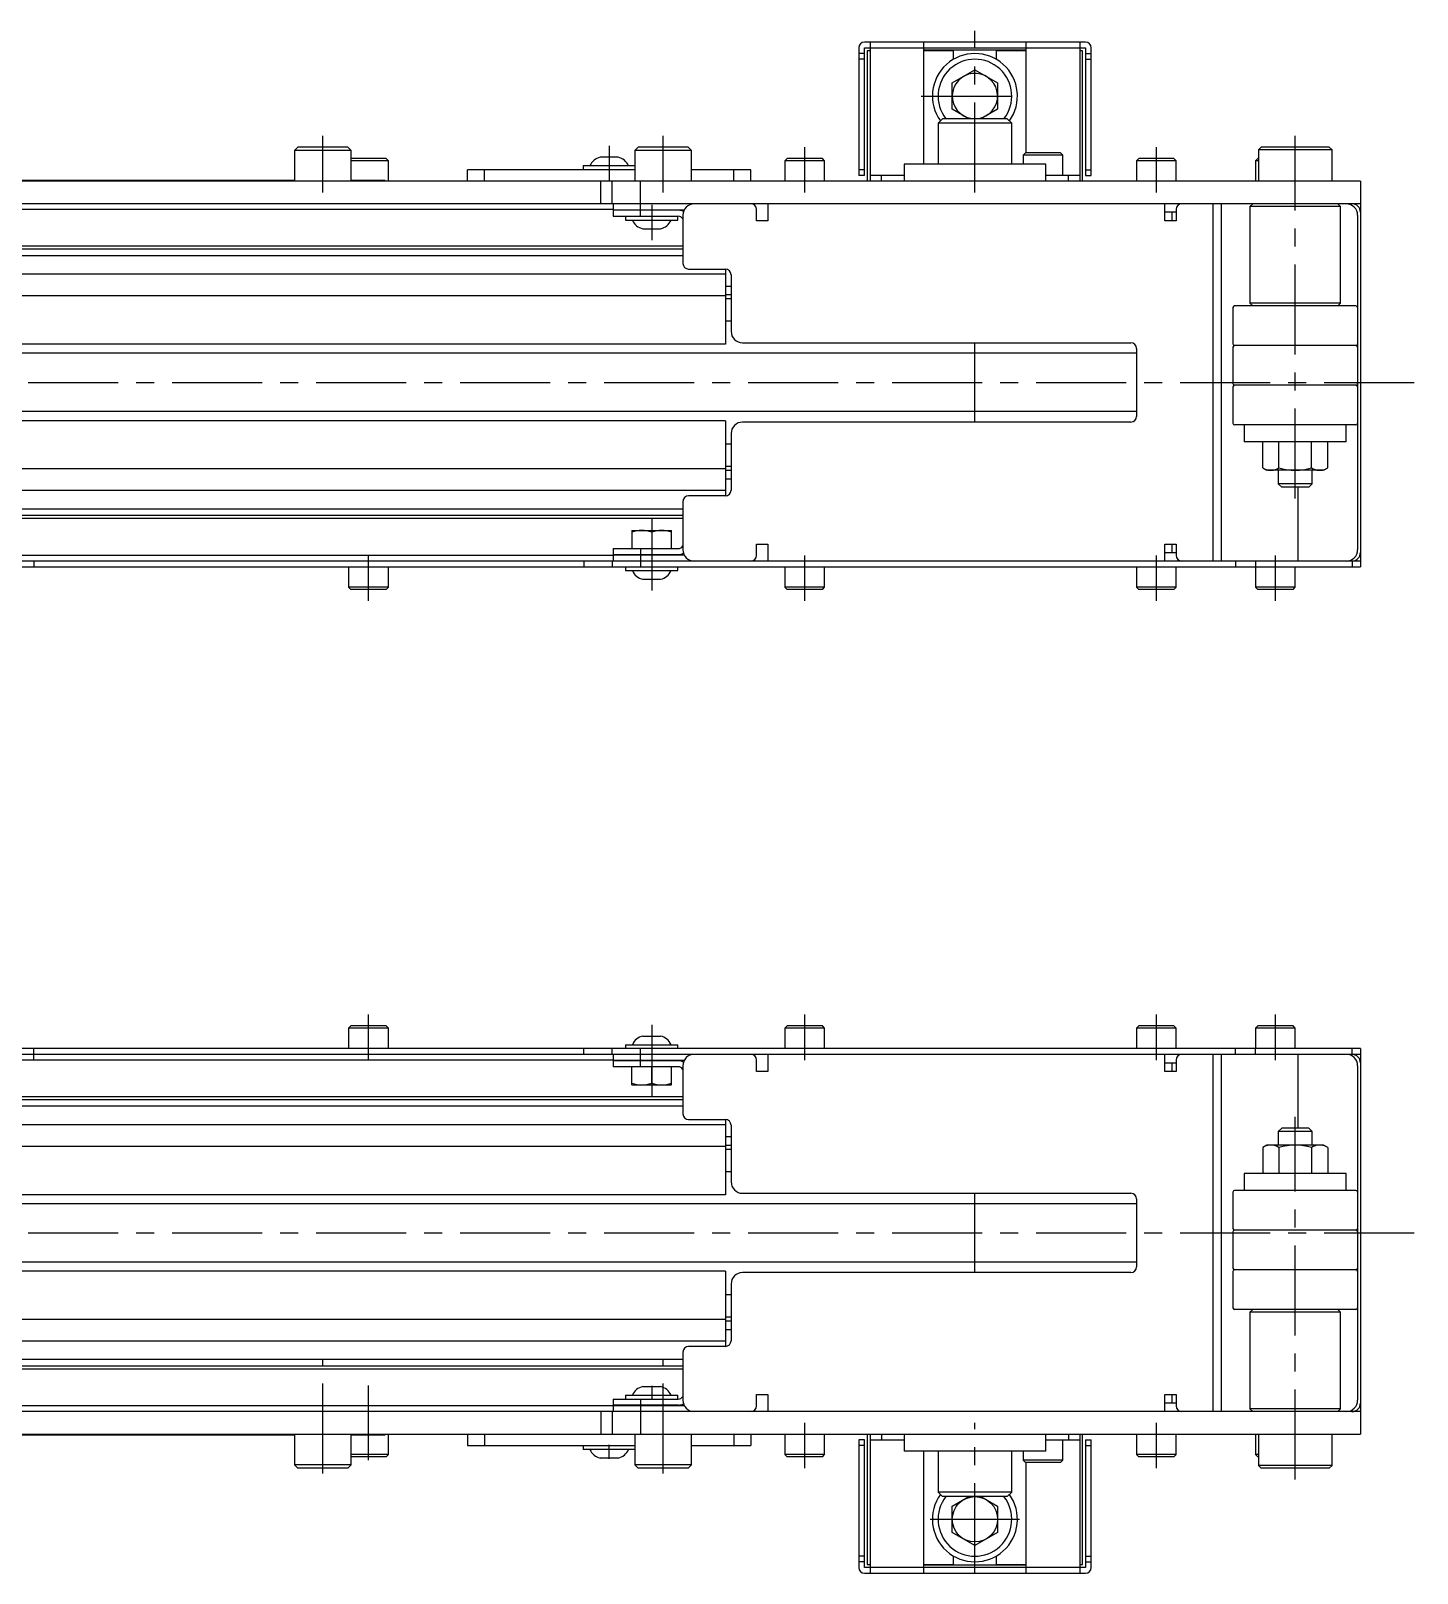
# Model space of a CAD drawing. Extents: x 0 to 4468, y -8 to 816.
# Drawn here: x 3685.9 to 3930.4, y 533 to 805 of the extents above; entities that cross this region are included whole.
import ezdxf

# ---------------------------------------------------------------- set-up
doc = ezdxf.new("R2010")
doc.units = 0
doc.header["$LTSCALE"] = 0.5
doc.linetypes.add('CENTER', pattern=[50.8, 31.75, -6.35, 6.35, -6.35])
doc.linetypes.add('DASHED', pattern=[19.05, 12.7, -6.35])
for name, color, linetype in [('MSM_CENTER', 1, 'CENTER'), ('MSM_CONTINUOUS', 7, 'CONTINUOUS'), ('MSM_DASHED', 4, 'DASHED')]:
    doc.layers.add(name, color=color, linetype=linetype)

msp = doc.modelspace()

# ---------------------------------------------------------------- linework, layer by layer
at = {"layer": 'MSM_CENTER'}
for p, q in [((3852.36, 776.51), (3852.36, 805.01)), ((3842.86, 793.51), (3861.86, 793.51)), ((3737.36, 776.51), (3737.36, 786.51)), ((3797.36, 776.51), (3797.36, 786.51)), ((3908.86, 722.51), (3908.86, 786.51)), ((3787.86, 784.71), (3787.86, 778.51)), ((3822.36, 776.51), (3822.36, 784.51)), ((3884.36, 776.51), (3884.36, 784.51)), ((3795.36, 774.31), (3795.36, 768.11)), ((764.36, 743.01), (3930.36, 743.01)), ((3795.36, 718.91), (3795.36, 706.31)), ((3745.41, 704.51), (3745.41, 712.51)), ((3822.36, 704.51), (3822.36, 712.51)), ((3884.36, 704.51), (3884.36, 712.51)), ((3905.36, 704.51), (3905.36, 712.51)), ((3745.41, 623.51), (3745.41, 631.51)), ((3822.36, 623.51), (3822.36, 631.51)), ((3884.36, 623.51), (3884.36, 631.51)), ((3905.36, 623.51), (3905.36, 631.51)), ((3795.36, 629.71), (3795.36, 617.11)), ((3908.86, 549.51), (3908.86, 613.51)), ((764.36, 593.01), (3930.36, 593.01)), ((3737.36, 550.61), (3737.36, 570.59)), ((3797.36, 550.61), (3797.36, 570.59)), ((3745.41, 552.91), (3745.41, 566.11)), ((3795.36, 566.02), (3795.36, 563.6)), ((3822.36, 551.51), (3822.36, 559.51)), ((3852.36, 533.01), (3852.36, 559.51)), ((3884.36, 551.51), (3884.36, 559.51)), ((3787.86, 553.2), (3787.86, 555.62)), ((3844.48, 542.51), (3860.23, 542.51))]:
    msp.add_line(p, q, dxfattribs=at)
at = {"layer": 'MSM_CONTINUOUS'}
for p, q in [((3871.86, 803.01), (3832.86, 803.01)), ((3833.86, 803.01), (3833.86, 778.51)), ((3843.36, 781.51), (3843.36, 803.01)), ((3861.36, 803.01), (3861.36, 783.51)), ((3870.86, 803.01), (3870.86, 778.51)), ((3831.86, 802.01), (3831.86, 779.51)), ((3832.86, 801.01), (3831.86, 801.01)), ((3832.86, 800.01), (3831.86, 800.01)), ((3832.86, 802.01), (3871.86, 802.01)), ((3832.86, 779.51), (3832.86, 802.01)), ((3833.36, 801.51), (3833.36, 778.51)), ((3833.86, 801.51), (3833.36, 801.51)), ((3861.37, 801.61), (3843.35, 801.61)), ((3848.61, 801.51), (3843.36, 801.51)), ((3845.04, 801.51), (3845.2, 801.61)), ((3848.61, 800.01), (3848.61, 801.51)), ((3856.11, 801.51), (3856.11, 800.01)), ((3861.36, 801.51), (3856.11, 801.51)), ((3859.52, 801.61), (3859.67, 801.51)), ((3871.36, 801.51), (3870.86, 801.51)), ((3871.36, 778.51), (3871.36, 801.51)), ((3871.86, 802.01), (3871.86, 779.51)), ((3871.86, 801.01), (3872.86, 801.01)), ((3871.86, 800.01), (3872.86, 800.01)), ((3872.86, 779.51), (3872.86, 802.01)), ((3848.36, 795.82), (3852.36, 798.13)), ((3852.36, 798.13), (3856.36, 795.82)), ((3848.36, 791.2), (3848.36, 795.82)), ((3856.36, 795.82), (3856.36, 791.2)), ((3846.66, 789.51), (3845.86, 788.71)), ((3858.06, 789.51), (3846.66, 789.51)), ((3851.28, 789.51), (3848.36, 791.2)), ((3852.35, 789.51), (3852.35, 789.51)), ((3852.36, 789.51), (3852.36, 789.51)), ((3856.36, 791.2), (3853.43, 789.51)), ((3858.86, 788.71), (3858.06, 789.51)), ((3845.86, 788.71), (3845.86, 781.51)), ((3858.86, 788.71), (3845.86, 788.71)), ((3858.86, 781.51), (3858.86, 788.71)), ((3732.96, 784.51), (3732.36, 783.91)), ((3732.36, 783.91), (3732.36, 778.51)), ((3742.36, 783.91), (3732.36, 783.91)), ((3741.76, 784.51), (3732.96, 784.51)), ((3742.36, 783.91), (3741.76, 784.51)), ((3742.36, 778.51), (3742.36, 783.91)), ((3792.96, 784.51), (3792.36, 783.91)), ((3792.36, 783.91), (3792.36, 778.51)), ((3802.36, 783.91), (3792.36, 783.91)), ((3801.76, 784.51), (3792.96, 784.51)), ((3802.36, 783.91), (3801.76, 784.51)), ((3802.36, 778.51), (3802.36, 783.91)), ((3861.26, 783.51), (3860.86, 783.11)), ((3867.46, 783.51), (3861.26, 783.51)), ((3867.86, 783.11), (3867.46, 783.51)), ((3902.86, 784.51), (3902.36, 784.01)), ((3902.36, 784.01), (3902.36, 778.51)), ((3915.36, 784.01), (3902.36, 784.01)), ((3914.86, 784.51), (3902.86, 784.51)), ((3915.36, 784.01), (3914.86, 784.51)), ((3915.36, 778.51), (3915.36, 784.01)), ((3748.51, 782.51), (3742.35, 782.51)), ((3748.91, 782.11), (3742.35, 782.11)), ((3748.91, 782.11), (3748.51, 782.51)), ((3748.91, 778.51), (3748.91, 782.11)), ((3783.26, 781.21), (3783.26, 780.51)), ((3792.36, 781.21), (3783.26, 781.21)), ((3789.43, 782.71), (3786.28, 782.71)), ((3819.26, 782.51), (3818.86, 782.11)), ((3818.86, 782.11), (3818.86, 778.51)), ((3825.86, 782.11), (3818.86, 782.11)), ((3825.46, 782.51), (3819.26, 782.51)), ((3825.86, 782.11), (3825.46, 782.51)), ((3825.86, 778.51), (3825.86, 782.11)), ((3839.86, 781.51), (3839.86, 778.51)), ((3864.86, 781.51), (3839.86, 781.51)), ((3860.86, 783.11), (3860.86, 781.51)), ((3867.86, 783.11), (3860.86, 783.11)), ((3864.86, 778.51), (3864.86, 781.51)), ((3867.86, 779.51), (3867.86, 783.11)), ((3881.26, 782.51), (3880.86, 782.11)), ((3880.86, 782.11), (3880.86, 778.51)), ((3887.86, 782.11), (3880.86, 782.11)), ((3887.46, 782.51), (3881.26, 782.51)), ((3887.86, 782.11), (3887.46, 782.51)), ((3887.86, 778.51), (3887.86, 782.11)), ((3902.26, 782.51), (3901.86, 782.11)), ((3901.86, 782.11), (3901.86, 778.51)), ((3902.35, 782.11), (3901.86, 782.11)), ((3902.35, 782.51), (3902.26, 782.51)), ((3920.36, 778.51), (3670.36, 778.51)), ((3732.36, 778.61), (3682.36, 778.61)), ((3748.36, 778.61), (3742.36, 778.61)), ((3748.36, 778.51), (3748.36, 778.61)), ((3762.86, 778.51), (3762.86, 780.51)), ((3792.36, 780.51), (3762.86, 780.51)), ((3765.86, 778.51), (3765.86, 780.51)), ((3786.36, 774.51), (3786.36, 778.51)), ((3788.36, 774.51), (3788.36, 778.51)), ((3793.36, 773.46), (3793.36, 778.51)), ((3812.86, 780.51), (3802.36, 780.51)), ((3809.86, 778.51), (3809.86, 780.51)), ((3812.86, 778.51), (3812.86, 780.51)), ((3832.86, 780.51), (3831.86, 780.51)), ((3832.86, 779.51), (3831.86, 779.51)), ((3839.86, 779.51), (3833.86, 779.51)), ((3835.86, 778.51), (3835.86, 779.51)), ((3870.86, 779.51), (3864.86, 779.51)), ((3868.86, 778.51), (3868.86, 779.51)), ((3871.86, 780.51), (3872.86, 780.51)), ((3871.86, 779.51), (3872.86, 779.51)), ((3920.36, 778.51), (3920.36, 710.51)), ((3920.36, 774.51), (774.36, 774.51)), ((3788.56, 773.51), (906.16, 773.51)), ((3788.56, 774.51), (3788.56, 773.46)), ((3788.56, 773.46), (3801.1, 773.46)), ((3788.56, 773.36), (3788.56, 772.31)), ((3800.07, 773.36), (3788.56, 773.36)), ((3793.36, 772.31), (3793.36, 773.36)), ((3800.86, 772.51), (3800.86, 764.01)), ((3813.31, 774.4), (3813.31, 774.51)), ((3813.86, 771.51), (3813.86, 773.51)), ((3815.86, 774.51), (3815.86, 771.51)), ((3885.86, 771.51), (3885.86, 774.51)), ((3887.86, 773.01), (3885.86, 773.01)), ((3887.13, 771.51), (3887.13, 773.01)), ((3887.86, 773.51), (3887.86, 771.51)), ((3894.36, 711.51), (3894.36, 774.51)), ((3895.86, 711.51), (3895.86, 774.51)), ((3901.36, 774.51), (3900.86, 774.01)), ((3900.86, 774.01), (3900.86, 757.01)), ((3916.86, 774.01), (3900.86, 774.01)), ((3916.86, 774.01), (3916.36, 774.51)), ((3916.86, 757.01), (3916.86, 774.01)), ((3919.86, 772.51), (3919.86, 713.51)), ((3920.36, 773.51), (3920.27, 773.51)), ((3788.56, 772.31), (3800.02, 772.31)), ((3790.76, 772.31), (3790.76, 771.61)), ((3790.76, 771.61), (3799.96, 771.61)), ((3793.78, 770.11), (3796.93, 770.11)), ((3799.96, 771.61), (3799.96, 772.31)), ((3815.86, 771.51), (3813.86, 771.51)), ((3887.86, 771.51), (3885.86, 771.51)), ((3800.86, 767.01), (893.86, 767.01)), ((3800.86, 766.51), (893.86, 766.51)), ((3800.86, 765.35), (893.86, 765.35)), ((3808.36, 762.1), (886.36, 762.1)), ((3801.86, 763.01), (3808.36, 763.01)), ((3808.36, 763.01), (3808.36, 749.76)), ((3809.36, 762.01), (3809.36, 752.01)), ((3808.36, 760.01), (3809.36, 760.01)), ((3808.36, 758.26), (886.36, 758.26)), ((3808.36, 758.49), (3809.36, 758.49)), ((3808.36, 757.79), (3809.36, 757.79)), ((3897.86, 756.21), (3897.86, 749.81)), ((3919.56, 756.51), (3898.16, 756.51)), ((3900.86, 757.01), (3901.36, 756.51)), ((3916.86, 757.01), (3900.86, 757.01)), ((3916.36, 756.51), (3916.86, 757.01)), ((3808.36, 753.86), (3809.36, 753.86)), ((3808.36, 749.76), (886.36, 749.76)), ((3880.86, 748.16), (931.66, 748.16)), ((3811.36, 750.01), (3879.86, 750.01)), ((3852.36, 736.01), (3852.36, 750.01)), ((3880.86, 749.01), (3880.86, 737.01)), ((3897.86, 749.21), (3897.86, 742.81)), ((3919.56, 749.51), (3898.16, 749.51)), ((3897.86, 742.21), (3897.86, 735.81)), ((3919.56, 742.51), (3898.16, 742.51)), ((3880.86, 737.86), (931.66, 737.86)), ((3808.36, 736.26), (886.36, 736.26)), ((3808.36, 736.26), (3808.36, 723.01)), ((3879.86, 736.01), (3811.36, 736.01)), ((3919.56, 735.51), (3898.16, 735.51)), ((3899.86, 735.51), (3899.86, 732.51)), ((3917.86, 732.51), (3917.86, 735.51)), ((3808.36, 732.16), (3809.36, 732.16)), ((3809.36, 734.01), (3809.36, 724.01)), ((3917.86, 732.51), (3899.86, 732.51)), ((3903.11, 727.95), (3903.11, 732.51)), ((3905.98, 727.95), (3905.98, 732.51)), ((3911.73, 727.95), (3911.73, 732.51)), ((3914.61, 727.95), (3914.61, 732.51)), ((3808.36, 727.77), (886.36, 727.77)), ((3808.36, 728.23), (3809.36, 728.23)), ((3808.36, 727.53), (3809.36, 727.53)), ((3903.11, 727.95), (3903.86, 727.51)), ((3913.86, 727.51), (3903.86, 727.51)), ((3905.86, 727.51), (3905.86, 725.13)), ((3911.86, 725.13), (3911.86, 727.51)), ((3913.86, 727.51), (3914.61, 727.95)), ((3808.36, 723.93), (886.36, 723.93)), ((3808.36, 726.01), (3809.36, 726.01)), ((3905.86, 725.13), (3906.47, 724.51)), ((3911.86, 725.13), (3905.86, 725.13)), ((3911.24, 724.51), (3906.47, 724.51)), ((3909.36, 711.51), (3909.36, 724.51)), ((3911.24, 724.51), (3911.86, 725.13)), ((3800.86, 722.01), (3800.86, 713.51)), ((3808.36, 723.01), (3801.86, 723.01)), ((3800.86, 720.67), (893.86, 720.67)), ((3800.86, 719.51), (893.86, 719.51)), ((3800.86, 719.01), (893.86, 719.01)), ((3791.86, 716.91), (3791.85, 716.91)), ((3791.85, 716.91), (3791.85, 713.71)), ((3791.86, 716.91), (3798.86, 716.91)), ((3795.36, 716.6), (3795.36, 713.71)), ((3798.86, 716.91), (3798.86, 716.91)), ((3798.86, 713.71), (3798.86, 716.91)), ((3788.56, 713.71), (3788.56, 712.66)), ((3788.56, 713.71), (3800.02, 713.71)), ((3788.56, 712.66), (3800.07, 712.66)), ((3793.36, 713.71), (3793.36, 712.66)), ((3793.78, 712.66), (3793.78, 712.56)), ((3796.93, 712.56), (3796.93, 712.66)), ((3813.86, 714.51), (3815.86, 714.51)), ((3813.86, 712.51), (3813.86, 714.51)), ((3815.86, 714.51), (3815.86, 711.51)), ((3885.86, 714.51), (3887.86, 714.51)), ((3885.86, 711.51), (3885.86, 714.51)), ((3885.86, 713.01), (3887.86, 713.01)), ((3887.13, 713.01), (3887.13, 714.51)), ((3887.86, 714.51), (3887.86, 712.51)), ((3920.36, 711.51), (774.36, 711.51)), ((3788.56, 712.51), (906.16, 712.51)), ((3681.36, 710.51), (3920.36, 710.51)), ((3686.36, 711.51), (3686.36, 710.51)), ((3741.91, 710.51), (3741.91, 706.91)), ((3748.91, 706.91), (3748.91, 710.51)), ((3783.36, 711.51), (3783.36, 710.51)), ((3788.36, 711.51), (3788.36, 710.51)), ((3788.56, 712.56), (3788.56, 711.51)), ((3801.1, 712.56), (3788.56, 712.56)), ((3790.76, 710.51), (3790.76, 709.81)), ((3793.36, 712.56), (3793.36, 710.51)), ((3799.96, 709.81), (3799.96, 710.51)), ((3818.86, 710.51), (3818.86, 706.91)), ((3825.86, 706.91), (3825.86, 710.51)), ((3880.86, 710.51), (3880.86, 706.91)), ((3887.86, 706.91), (3887.86, 710.51)), ((3898.29, 711.51), (3898.29, 710.51)), ((3901.82, 711.51), (3901.82, 710.51)), ((3901.86, 710.51), (3901.86, 706.91)), ((3908.86, 706.91), (3908.86, 710.51)), ((3918.89, 711.51), (3918.89, 710.51)), ((3920.36, 712.51), (3920.27, 712.51)), ((3790.76, 709.81), (3799.96, 709.81)), ((3793.78, 708.31), (3796.93, 708.31)), ((3741.91, 706.91), (3742.31, 706.51)), ((3748.91, 706.91), (3741.91, 706.91)), ((3748.51, 706.51), (3742.31, 706.51)), ((3748.51, 706.51), (3748.91, 706.91)), ((3818.86, 706.91), (3819.26, 706.51)), ((3825.86, 706.91), (3818.86, 706.91)), ((3825.46, 706.51), (3819.26, 706.51)), ((3825.46, 706.51), (3825.86, 706.91)), ((3880.86, 706.91), (3881.26, 706.51)), ((3887.86, 706.91), (3880.86, 706.91)), ((3887.46, 706.51), (3881.26, 706.51)), ((3887.46, 706.51), (3887.86, 706.91)), ((3901.86, 706.91), (3902.26, 706.51)), ((3908.86, 706.91), (3901.86, 706.91)), ((3908.46, 706.51), (3902.26, 706.51)), ((3908.46, 706.51), (3908.86, 706.91)), ((3742.31, 629.51), (3741.91, 629.11)), ((3741.91, 629.11), (3741.91, 625.51)), ((3748.91, 629.11), (3741.91, 629.11)), ((3748.51, 629.51), (3742.31, 629.51)), ((3748.91, 629.11), (3748.51, 629.51)), ((3748.91, 625.51), (3748.91, 629.11)), ((3819.26, 629.51), (3818.86, 629.11)), ((3818.86, 629.11), (3818.86, 625.51)), ((3825.86, 629.11), (3818.86, 629.11)), ((3825.46, 629.51), (3819.26, 629.51)), ((3825.86, 629.11), (3825.46, 629.51)), ((3825.86, 625.51), (3825.86, 629.11)), ((3881.26, 629.51), (3880.86, 629.11)), ((3880.86, 629.11), (3880.86, 625.51)), ((3887.86, 629.11), (3880.86, 629.11)), ((3887.46, 629.51), (3881.26, 629.51)), ((3887.86, 629.11), (3887.46, 629.51)), ((3887.86, 625.51), (3887.86, 629.11)), ((3902.26, 629.51), (3901.86, 629.11)), ((3901.86, 629.11), (3901.86, 625.51)), ((3908.86, 629.11), (3901.86, 629.11)), ((3908.46, 629.51), (3902.26, 629.51)), ((3908.86, 629.11), (3908.46, 629.51)), ((3908.86, 625.51), (3908.86, 629.11)), ((3790.76, 626.21), (3790.76, 625.51)), ((3790.76, 626.21), (3799.96, 626.21)), ((3793.78, 627.71), (3796.93, 627.71)), ((3799.96, 625.51), (3799.96, 626.21)), ((3920.36, 624.51), (774.36, 624.51)), ((3788.56, 623.51), (906.16, 623.51)), ((3920.36, 625.51), (3681.36, 625.51)), ((3686.36, 623.51), (3686.36, 625.51)), ((3783.36, 624.51), (3783.36, 625.51)), ((3788.36, 624.51), (3788.36, 625.51)), ((3788.56, 624.51), (3788.56, 623.46)), ((3788.56, 623.46), (3801.1, 623.46)), ((3788.56, 623.36), (3788.56, 622.31)), ((3800.07, 623.36), (3788.56, 623.36)), ((3793.36, 623.46), (3793.36, 625.51)), ((3793.36, 622.31), (3793.36, 623.36)), ((3793.78, 623.46), (3793.78, 623.36)), ((3796.93, 623.36), (3796.93, 623.46)), ((3813.86, 621.51), (3813.86, 623.51)), ((3815.86, 624.51), (3815.86, 621.51)), ((3885.86, 621.51), (3885.86, 624.51)), ((3885.86, 623.01), (3887.86, 623.01)), ((3887.13, 621.51), (3887.13, 623.01)), ((3887.86, 623.51), (3887.86, 621.51)), ((3894.36, 561.51), (3894.36, 624.51)), ((3895.86, 561.51), (3895.86, 624.51)), ((3898.29, 624.51), (3898.29, 625.51)), ((3901.82, 624.51), (3901.82, 625.51)), ((3909.36, 611.51), (3909.36, 624.51)), ((3918.89, 624.51), (3918.89, 625.51)), ((3920.36, 623.51), (3920.27, 623.51)), ((3920.36, 625.51), (3920.36, 557.51)), ((3800.02, 622.31), (3788.56, 622.31)), ((3791.85, 619.11), (3791.85, 622.31)), ((3795.36, 619.43), (3795.36, 622.31)), ((3798.86, 619.11), (3798.86, 622.31)), ((3800.86, 622.51), (3800.86, 614.01)), ((3815.86, 621.51), (3813.86, 621.51)), ((3887.86, 621.51), (3885.86, 621.51)), ((3919.86, 622.51), (3919.86, 563.51)), ((3791.85, 619.11), (3791.86, 619.11)), ((3791.86, 619.11), (3798.86, 619.11)), ((3798.86, 619.11), (3798.86, 619.11)), ((3800.86, 617.01), (893.86, 617.01)), ((3800.86, 616.51), (893.86, 616.51)), ((3800.86, 615.35), (893.86, 615.35)), ((3808.36, 612.1), (886.36, 612.1)), ((3801.86, 613.01), (3808.36, 613.01)), ((3808.36, 613.01), (3808.36, 599.76)), ((3809.36, 612.01), (3809.36, 602.01)), ((3808.36, 610.01), (3809.36, 610.01)), ((3906.47, 611.51), (3905.86, 610.9)), ((3905.86, 610.9), (3905.86, 608.51)), ((3911.86, 610.9), (3905.86, 610.9)), ((3911.24, 611.51), (3906.47, 611.51)), ((3911.86, 610.9), (3911.24, 611.51)), ((3911.86, 608.51), (3911.86, 610.9)), ((3808.36, 608.26), (886.36, 608.26)), ((3808.36, 608.49), (3809.36, 608.49)), ((3808.36, 607.79), (3809.36, 607.79)), ((3903.86, 608.51), (3903.11, 608.08)), ((3903.11, 608.08), (3903.11, 603.51)), ((3913.86, 608.51), (3903.86, 608.51)), ((3905.98, 608.08), (3905.98, 603.51)), ((3911.73, 608.08), (3911.73, 603.51)), ((3914.61, 608.08), (3913.86, 608.51)), ((3914.61, 608.08), (3914.61, 603.51)), ((3808.36, 603.86), (3809.36, 603.86)), ((3899.86, 603.51), (3899.86, 600.51)), ((3917.86, 603.51), (3899.86, 603.51)), ((3917.86, 600.51), (3917.86, 603.51)), ((3808.36, 599.76), (886.36, 599.76)), ((3811.36, 600.01), (3879.86, 600.01)), ((3852.36, 586.01), (3852.36, 600.01)), ((3880.86, 599.01), (3880.86, 587.01)), ((3897.86, 600.21), (3897.86, 593.81)), ((3919.56, 600.51), (3898.16, 600.51)), ((3880.86, 598.16), (931.66, 598.16)), ((3897.86, 593.21), (3897.86, 586.81)), ((3919.56, 593.51), (3898.16, 593.51)), ((3880.86, 587.86), (931.66, 587.86)), ((3808.36, 586.26), (886.36, 586.26)), ((3808.36, 586.26), (3808.36, 573.01)), ((3879.86, 586.01), (3811.36, 586.01)), ((3897.86, 586.21), (3897.86, 579.81)), ((3919.56, 586.51), (3898.16, 586.51)), ((3808.36, 582.16), (3809.36, 582.16)), ((3809.36, 584.01), (3809.36, 574.01)), ((3919.56, 579.51), (3898.16, 579.51)), ((3901.36, 579.51), (3900.86, 579.01)), ((3916.86, 579.01), (3916.36, 579.51)), ((3808.36, 577.77), (886.36, 577.77)), ((3808.36, 578.23), (3809.36, 578.23)), ((3808.36, 577.53), (3809.36, 577.53)), ((3900.86, 579.01), (3900.86, 562.01)), ((3916.86, 579.01), (3900.86, 579.01)), ((3916.86, 562.01), (3916.86, 579.01)), ((3808.36, 573.93), (886.36, 573.93)), ((3808.36, 576.01), (3809.36, 576.01)), ((3800.86, 572.01), (3800.86, 563.51)), ((3808.36, 573.01), (3801.86, 573.01)), ((3800.86, 570.67), (893.86, 570.67)), ((3800.86, 569.51), (893.86, 569.51)), ((3800.86, 569.01), (893.86, 569.01)), ((3793.78, 565.91), (3796.93, 565.91)), ((3788.56, 563.71), (3788.56, 562.66)), ((3788.56, 563.71), (3800.02, 563.71)), ((3790.76, 564.41), (3790.76, 563.71)), ((3790.76, 564.41), (3799.96, 564.41)), ((3793.36, 563.71), (3793.36, 562.66)), ((3799.96, 563.71), (3799.96, 564.41)), ((3813.86, 564.51), (3815.86, 564.51)), ((3813.86, 562.51), (3813.86, 564.51)), ((3815.86, 564.51), (3815.86, 561.51)), ((3885.86, 561.51), (3885.86, 564.51)), ((3885.86, 564.51), (3887.86, 564.51)), ((3887.13, 563.01), (3887.13, 564.51)), ((3887.86, 564.51), (3887.86, 562.51)), ((3920.36, 561.51), (774.36, 561.51)), ((3788.56, 562.51), (906.16, 562.51)), ((3786.36, 561.51), (3786.36, 557.51)), ((3788.36, 561.51), (3788.36, 557.51)), ((3800.07, 562.66), (3788.56, 562.66)), ((3788.56, 562.56), (3788.56, 561.51)), ((3788.56, 562.56), (3801.1, 562.56)), ((3793.36, 562.56), (3793.36, 557.51)), ((3813.31, 561.51), (3813.31, 561.62)), ((3887.86, 563.01), (3885.86, 563.01)), ((3900.86, 562.01), (3901.36, 561.51)), ((3916.86, 562.01), (3900.86, 562.01)), ((3916.36, 561.51), (3916.86, 562.01)), ((3920.36, 562.51), (3920.27, 562.51)), ((3670.36, 557.51), (3920.36, 557.51)), ((3682.36, 557.41), (3732.36, 557.41)), ((3732.36, 557.51), (3732.36, 552.11)), ((3742.36, 552.11), (3742.36, 557.51)), ((3742.36, 557.41), (3748.36, 557.41)), ((3748.36, 557.51), (3748.36, 557.41)), ((3748.91, 553.91), (3748.91, 557.51)), ((3762.86, 557.51), (3762.86, 555.51)), ((3762.86, 555.51), (3792.36, 555.51)), ((3765.86, 557.51), (3765.86, 555.51)), ((3783.26, 555.51), (3783.26, 554.81)), ((3792.36, 557.51), (3792.36, 552.11)), ((3802.36, 552.11), (3802.36, 557.51)), ((3802.36, 555.51), (3812.86, 555.51)), ((3809.86, 557.51), (3809.86, 555.51)), ((3812.86, 557.51), (3812.86, 555.51)), ((3818.86, 557.51), (3818.86, 553.91)), ((3825.86, 553.91), (3825.86, 557.51)), ((3832.86, 556.51), (3831.86, 556.51)), ((3831.86, 556.51), (3831.86, 534.01)), ((3832.86, 555.51), (3831.86, 555.51)), ((3832.86, 534.01), (3832.86, 556.51)), ((3833.36, 557.51), (3833.36, 534.51)), ((3833.86, 557.51), (3833.86, 533.01)), ((3833.86, 556.51), (3839.86, 556.51)), ((3835.86, 557.51), (3835.86, 556.51)), ((3839.86, 557.51), (3839.86, 554.51)), ((3864.86, 554.51), (3864.86, 557.51)), ((3864.86, 556.51), (3870.86, 556.51)), ((3867.86, 552.91), (3867.86, 556.51)), ((3868.86, 557.51), (3868.86, 556.51)), ((3870.86, 557.51), (3870.86, 533.01)), ((3871.36, 534.51), (3871.36, 557.51)), ((3871.86, 556.51), (3872.86, 556.51)), ((3871.86, 556.51), (3871.86, 534.01)), ((3871.86, 555.51), (3872.86, 555.51)), ((3872.86, 534.01), (3872.86, 556.51)), ((3880.86, 557.51), (3880.86, 553.91)), ((3887.86, 553.91), (3887.86, 557.51)), ((3901.86, 557.51), (3901.86, 553.91)), ((3902.36, 557.51), (3902.36, 552.01)), ((3915.36, 552.01), (3915.36, 557.51)), ((3748.91, 553.91), (3742.35, 553.91)), ((3748.51, 553.51), (3742.35, 553.51)), ((3748.51, 553.51), (3748.91, 553.91)), ((3792.36, 554.81), (3783.26, 554.81)), ((3789.43, 553.31), (3786.28, 553.31)), ((3818.86, 553.91), (3819.26, 553.51)), ((3825.86, 553.91), (3818.86, 553.91)), ((3825.46, 553.51), (3819.26, 553.51)), ((3825.46, 553.51), (3825.86, 553.91)), ((3864.86, 554.51), (3839.86, 554.51)), ((3843.36, 533.01), (3843.36, 554.51)), ((3845.86, 554.51), (3845.86, 547.31)), ((3858.86, 547.31), (3858.86, 554.51)), ((3860.86, 554.51), (3860.86, 552.91)), ((3860.86, 552.91), (3861.26, 552.51)), ((3867.86, 552.91), (3860.86, 552.91)), ((3867.46, 552.51), (3861.26, 552.51)), ((3861.36, 552.51), (3861.36, 533.01)), ((3867.46, 552.51), (3867.86, 552.91)), ((3880.86, 553.91), (3881.26, 553.51)), ((3887.86, 553.91), (3880.86, 553.91)), ((3887.46, 553.51), (3881.26, 553.51)), ((3887.46, 553.51), (3887.86, 553.91)), ((3901.86, 553.91), (3902.26, 553.51)), ((3902.35, 553.91), (3901.86, 553.91)), ((3902.35, 553.51), (3902.26, 553.51)), ((3732.36, 552.11), (3732.96, 551.51)), ((3742.36, 552.11), (3732.36, 552.11)), ((3741.76, 551.51), (3732.96, 551.51)), ((3741.76, 551.51), (3742.36, 552.11)), ((3792.36, 552.11), (3792.96, 551.51)), ((3802.36, 552.11), (3792.36, 552.11)), ((3801.76, 551.51), (3792.96, 551.51)), ((3801.76, 551.51), (3802.36, 552.11)), ((3902.36, 552.01), (3902.86, 551.51)), ((3915.36, 552.01), (3902.36, 552.01)), ((3914.86, 551.51), (3902.86, 551.51)), ((3914.86, 551.51), (3915.36, 552.01)), ((3845.86, 547.31), (3846.66, 546.51)), ((3858.86, 547.31), (3845.86, 547.31)), ((3858.06, 546.51), (3858.86, 547.31)), ((3858.06, 546.51), (3846.66, 546.51)), ((3848.36, 544.82), (3851.28, 546.51)), ((3848.36, 540.2), (3848.36, 544.82)), ((3853.43, 546.51), (3856.36, 544.82)), ((3856.36, 544.82), (3856.36, 540.2)), ((3852.36, 537.89), (3848.36, 540.2)), ((3856.36, 540.2), (3852.36, 537.89)), ((3832.86, 536.01), (3831.86, 536.01)), ((3848.61, 534.51), (3848.61, 536.02)), ((3856.11, 536.02), (3856.11, 534.51)), ((3871.86, 536.01), (3872.86, 536.01)), ((3832.86, 535.01), (3831.86, 535.01)), ((3871.86, 534.01), (3832.86, 534.01)), ((3833.36, 534.51), (3833.86, 534.51)), ((3861.37, 534.41), (3843.35, 534.41)), ((3843.36, 534.51), (3848.61, 534.51)), ((3845.2, 534.41), (3845.04, 534.51)), ((3856.11, 534.51), (3861.36, 534.51)), ((3859.67, 534.51), (3859.52, 534.41)), ((3870.86, 534.51), (3871.36, 534.51)), ((3871.86, 535.01), (3872.86, 535.01)), ((3832.86, 533.01), (3871.86, 533.01))]:
    msp.add_line(p, q, dxfattribs=at)
msp.add_circle((3852.36, 542.51), 4, dxfattribs=at)
for centre, radius, start, end in [((3832.86, 802.01), 1, 90, 180), ((3871.86, 802.01), 1, 0, 90), ((3852.36, 793.51), 7.5, 324.223, 215.777), ((3852.36, 793.51), 6.5, 322.0201, 217.9799), ((3852.36, 793.51), 4, 270.0586, 240), ((3852.36, 793.51), 4, 240.0584, 269.9416), ((3786.77, 780.26), 2.5, 101.2228, 157.6119), ((3788.95, 780.26), 2.5, 22.3881, 78.7772), ((3800.07, 771.36), 2, 63.6393, 90), ((3802.86, 772.51), 2, 90, 180), ((3812.86, 773.51), 1, 0, 90), ((3888.86, 773.51), 1, 90, 180), ((3917.86, 772.51), 2, 0, 90), ((3918.86, 773.01), 1.5, 0, 90), ((3794.27, 772.56), 2.5, 202.3881, 258.7772), ((3796.45, 772.56), 2.5, 281.2228, 337.6119), ((3800.02, 771.31), 1, 33.2257, 90), ((3801.86, 764.01), 1, 180, 270), ((3808.36, 762.01), 1, 0, 90), ((3898.16, 756.21), 0.3, 90, 180), ((3919.56, 756.21), 0.3, 0, 90), ((3811.36, 752.01), 2, 180, 270), ((3879.86, 749.01), 1, 0, 90), ((3898.16, 749.81), 0.3, 180, 270), ((3898.16, 749.21), 0.3, 90, 180), ((3919.56, 749.81), 0.3, 270, 0), ((3919.56, 749.21), 0.3, 0, 90), ((3898.16, 742.81), 0.3, 180, 270), ((3919.56, 742.81), 0.3, 270, 0), ((3898.16, 742.21), 0.3, 90, 180), ((3919.56, 742.21), 0.3, 0, 90), ((3811.36, 734.01), 2, 90, 180), ((3879.86, 737.01), 1, 270, 0), ((3898.16, 735.81), 0.3, 180, 270), ((3919.56, 735.81), 0.3, 270, 0), ((3904.54, 730.11), 2.6, 243.5424, 303.5424), ((3908.86, 737.27), 9.76, 252.8618, 287.1382), ((3913.17, 730.11), 2.6, 236.4576, 296.4576), ((3808.36, 724.01), 1, 270, 0), ((3801.86, 722.01), 1, 90, 180), ((3793.6, 711.85), 5.06, 69.7438, 110.2562), ((3797.11, 711.85), 5.06, 69.7438, 110.2562), ((3800.02, 714.71), 1, 270, 326.7743), ((3800.07, 714.66), 2, 270, 296.3607), ((3802.86, 713.51), 2, 180, 270), ((3917.86, 713.51), 2, 270, 0), ((3918.86, 713.01), 1.5, 270, 0), ((3812.86, 712.51), 1, 270, 0), ((3888.86, 712.51), 1, 180, 270), ((3794.27, 710.76), 2.5, 202.3881, 258.7772), ((3796.45, 710.76), 2.5, 281.2228, 337.6119), ((3794.27, 625.26), 2.5, 101.2228, 157.6119), ((3796.45, 625.26), 2.5, 22.3881, 78.7772), ((3800.07, 621.36), 2, 63.6393, 90), ((3802.86, 622.51), 2, 90, 180), ((3812.86, 623.51), 1, 0, 90), ((3888.86, 623.51), 1, 90, 180), ((3917.86, 622.51), 2, 0, 90), ((3918.86, 623.01), 1.5, 0, 90), ((3800.02, 621.31), 1, 33.2257, 90), ((3793.6, 624.18), 5.06, 249.7438, 290.2562), ((3797.11, 624.18), 5.06, 249.7438, 290.2562), ((3801.86, 614.01), 1, 180, 270), ((3808.36, 612.01), 1, 0, 90), ((3904.54, 605.91), 2.6, 56.4576, 116.4576), ((3908.86, 598.75), 9.76, 72.8618, 107.1382), ((3913.17, 605.91), 2.6, 63.5424, 123.5424), ((3811.36, 602.01), 2, 180, 270), ((3879.86, 599.01), 1, 0, 90), ((3898.16, 600.21), 0.3, 90, 180), ((3919.56, 600.21), 0.3, 0, 90), ((3898.16, 593.81), 0.3, 180, 270), ((3898.16, 593.21), 0.3, 90, 180), ((3919.56, 593.81), 0.3, 270, 0), ((3919.56, 593.21), 0.3, 0, 90), ((3811.36, 584.01), 2, 90, 180), ((3879.86, 587.01), 1, 270, 0), ((3898.16, 586.81), 0.3, 180, 270), ((3898.16, 586.21), 0.3, 90, 180), ((3919.56, 586.81), 0.3, 270, 0), ((3919.56, 586.21), 0.3, 0, 90), ((3898.16, 579.81), 0.3, 180, 270), ((3919.56, 579.81), 0.3, 270, 0), ((3808.36, 574.01), 1, 270, 0), ((3801.86, 572.01), 1, 90, 180), ((3794.27, 563.46), 2.5, 101.2228, 157.6119), ((3796.45, 563.46), 2.5, 22.3881, 78.7772), ((3800.02, 564.71), 1, 270, 326.7743), ((3802.86, 563.51), 2, 180, 270), ((3917.86, 563.51), 2, 270, 0), ((3800.07, 564.66), 2, 270, 296.3607), ((3812.86, 562.51), 1, 270, 0), ((3888.86, 562.51), 1, 180, 270), ((3918.86, 563.01), 1.5, 270, 0), ((3786.77, 555.76), 2.5, 202.3881, 258.7772), ((3788.95, 555.76), 2.5, 281.2228, 337.6119), ((3852.36, 542.51), 7.5, 144.223, 35.777), ((3852.36, 542.51), 6.5, 142.0201, 37.9799), ((3832.86, 534.01), 1, 180, 270), ((3871.86, 534.01), 1, 270, 0)]:
    msp.add_arc(centre, radius, start, end, dxfattribs=at)
at = {"layer": 'MSM_DASHED'}
msp.add_line((3833.86, 533.01), (3870.86, 533.01), dxfattribs=at)

doc.saveas('drawing.dxf')
